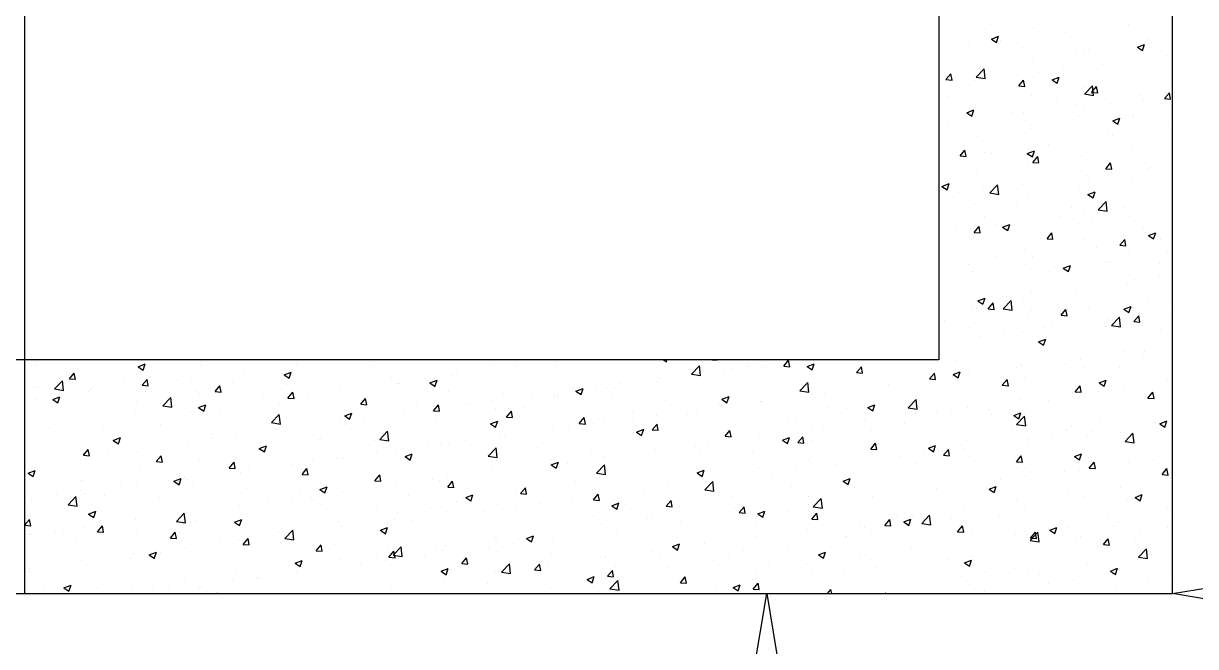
# Model space of a CAD drawing. Header units: millimetres. Extents: x 331487 to 517269, y 198509 to 399936.
# Drawn here: x 427073 to 428227, y 317851 to 318465 of the extents above; entities that cross this region are included whole.
import ezdxf

# ---------------------------------------------------------------- set-up
doc = ezdxf.new("R2010")
doc.units = ezdxf.units.MM
doc.header["$MEASUREMENT"] = 0
doc.layers.add('COLUMN', color=6, linetype='Continuous')
doc.layers.add('FOOTING', color=5, linetype='Continuous')

# ---------------------------------------------------------------- blocks, each defined once
blk = doc.blocks.new('_ClosedBlank')
at = {"color": 0, "linetype": 'ByBlock', "lineweight": -2}
for p, q in [((-1, 0.167), (0, 0)), ((-1, 0.167), (-1, -0.167)), ((0, 0), (-1, -0.167))]:
    blk.add_line(p, q, dxfattribs=at)

msp = doc.modelspace()

# ---------------------------------------------------------------- linework, layer by layer
at = {"layer": 'COLUMN'}
for p, q in [((427974.3, 321603.5), (427974.3, 318133.5)), ((428204.3, 317903.5), (428204.3, 321603.5)), ((427974.3, 318133.5), (426174.3, 318133.5)), ((425944.3, 317903.5), (428204.3, 317903.5))]:
    msp.add_line(p, q, dxfattribs=at)
at = {"layer": 'COLUMN', "color": 2, "linetype": 'Continuous'}
for p, q in [((428025.3, 318463.6), (428025.3, 318463.6)), ((428067.8, 318460.7), (428067.8, 318460.7)), ((428161.5, 318464), (428161.5, 318464)), ((428015.9, 318453.2), (428015.9, 318453.2)), ((428026.1, 318449.3), (428033.1, 318452)), ((428026.1, 318449.3), (428031, 318446)), ((428031, 318446), (428033.1, 318452)), ((428098.6, 318455.7), (428098.6, 318455.7)), ((428123.6, 318459), (428123.6, 318459)), ((427997.5, 318442.4), (427997.5, 318442.4)), ((428003.2, 318443.4), (428003.2, 318443.4)), ((428035.4, 318447.4), (428035.4, 318447.4)), ((428056.5, 318441.1), (428056.5, 318441.1)), ((428109.9, 318438.9), (428109.9, 318438.9)), ((428121.8, 318438.6), (428121.8, 318438.6)), ((428168.5, 318440.9), (428168.5, 318440.9)), ((428169.8, 318441.3), (428176.8, 318444)), ((428169.8, 318441.3), (428174.8, 318438)), ((428174.8, 318438), (428176.8, 318444)), ((428180.1, 318448.7), (428180.1, 318448.7)), ((428063.5, 318428.6), (428063.5, 318428.6)), ((428066.6, 318427.5), (428066.6, 318427.5)), ((428118, 318434.5), (428118, 318434.5)), ((428163.3, 318436.6), (428163.3, 318436.6)), ((428198.3, 318432.9), (428198.3, 318432.9)), ((427981.3, 318409.4), (427986.1, 318415.1)), ((427987.3, 318408.9), (427986.1, 318415.1)), ((428005.2, 318418.6), (428005.2, 318418.6)), ((428011.1, 318411.8), (428018.9, 318419.9)), ((428014.7, 318420), (428014.7, 318420)), ((428020, 318410.4), (428018.9, 318419.9)), ((428072.2, 318416.3), (428072.2, 318416.3)), ((428097.3, 318419.6), (428097.3, 318419.6)), ((428135.2, 318424.5), (428135.2, 318424.5)), ((427981.3, 318409.4), (427987.3, 318408.9)), ((428009.1, 318408), (428009.1, 318408)), ((428011.1, 318411.8), (428020, 318410.4)), ((428053, 318403.1), (428057.8, 318408.9)), ((428053, 318403.1), (428059, 318402.6)), ((428059, 318402.6), (428057.8, 318408.9)), ((428085.8, 318409.1), (428092.8, 318411.8)), ((428085.8, 318409.1), (428090.7, 318405.7)), ((428090.7, 318405.7), (428092.8, 318411.8)), ((428117.9, 318395.2), (428125.6, 318403.3)), ((428126.7, 318393.8), (428125.6, 318403.3)), ((428167.3, 318407.6), (428167.3, 318407.6)), ((427983.7, 318392.3), (427983.7, 318392.3)), ((428065.4, 318394.2), (428065.4, 318394.2)), ((428116.7, 318401.2), (428116.7, 318401.2)), ((428117.8, 318395.2), (428126.7, 318393.8)), ((428124.7, 318396.8), (428129.6, 318402.6)), ((428124.7, 318396.8), (428130.7, 318396.3)), ((428130.7, 318396.3), (428129.6, 318402.6)), ((428172, 318393.4), (428172, 318393.4)), ((428196.5, 318390.6), (428201.3, 318396.3)), ((428197, 318396.7), (428197, 318396.7)), ((428202.4, 318390), (428201.3, 318396.3)), ((428013.5, 318386.7), (428013.5, 318386.7)), ((428037.1, 318390), (428037.1, 318390)), ((428071, 318380.1), (428071, 318380.1)), ((428090.4, 318387.8), (428090.4, 318387.8)), ((428108.8, 318385.1), (428108.8, 318385.1)), ((428143.8, 318385.5), (428143.8, 318385.5)), ((428176, 318389), (428176, 318389)), ((428196.5, 318390.6), (428202.4, 318390)), ((428197.2, 318383.3), (428197.2, 318383.3)), ((427982.8, 318368.5), (427982.8, 318368.5)), ((428001.7, 318376.8), (428008.7, 318379.5)), ((428001.7, 318376.8), (428006.7, 318373.5)), ((428004.8, 318378.8), (428004.8, 318378.8)), ((428006.7, 318373.5), (428008.7, 318379.5)), ((428045.9, 318376.8), (428045.9, 318376.8)), ((428058.1, 318376.6), (428058.1, 318376.6)), ((428059.4, 318369), (428059.4, 318369)), ((428111.5, 318374.3), (428111.5, 318374.3)), ((428117.7, 318379), (428117.7, 318379)), ((428145.5, 318368.8), (428152.5, 318371.5)), ((428145.5, 318368.8), (428150.4, 318365.5)), ((428150.4, 318365.5), (428152.5, 318371.5)), ((428164.9, 318372.1), (428164.9, 318372.1)), ((428166, 318374.3), (428166, 318374.3)), ((428001, 318359), (428001, 318359)), ((428064.2, 318360.9), (428064.2, 318360.9)), ((428115.5, 318367.9), (428115.5, 318367.9)), ((428141.6, 318357), (428141.6, 318357)), ((428170.7, 318357.3), (428170.7, 318357.3)), ((428200, 318367), (428200, 318367)), ((428012.2, 318353.4), (428012.2, 318353.4)), ((428082.5, 318345.7), (428082.5, 318345.7)), ((428083.3, 318347), (428083.3, 318347)), ((428145.7, 318354), (428145.7, 318354)), ((427995.2, 318334.2), (428000, 318339.9)), ((427995.2, 318334.2), (428001.1, 318333.7)), ((428001.1, 318333.6), (428000, 318339.9)), ((428017.2, 318339.2), (428017.2, 318339.2)), ((428019.6, 318337.4), (428019.6, 318337.4)), ((428025, 318337), (428025, 318337)), ((428044.7, 318340.7), (428044.7, 318340.7)), ((428061.4, 318336.6), (428068.4, 318339.2)), ((428061.4, 318336.6), (428066.4, 318333.2)), ((428066.4, 318333.2), (428068.4, 318339.2)), ((428070.6, 318336.9), (428070.6, 318336.9)), ((428114.3, 318334.6), (428114.3, 318334.6)), ((428123.9, 318334.7), (428123.9, 318334.7)), ((428164.8, 318341), (428164.8, 318341)), ((428063, 318327.6), (428063, 318327.6)), ((428066.9, 318327.9), (428071.7, 318333.6)), ((428066.9, 318327.9), (428072.9, 318327.4)), ((428072.9, 318327.4), (428071.7, 318333.6)), ((428138.6, 318321.6), (428143.4, 318327.4)), ((428144.6, 318321.1), (428143.4, 318327.4)), ((428177.3, 318332.4), (428177.3, 318332.4)), ((428182.3, 318322.8), (428182.3, 318322.8)), ((428011, 318320.1), (428011, 318320.1)), ((428119.4, 318314.5), (428119.4, 318314.5)), ((428121.5, 318312), (428121.5, 318312)), ((428138.6, 318321.6), (428144.6, 318321.1)), ((428144.4, 318317.8), (428144.4, 318317.8)), ((428179.8, 318322), (428179.8, 318322)), ((427977.4, 318304.3), (427984.4, 318307)), ((427977.4, 318304.3), (427982.4, 318300.9)), ((427982.4, 318300.9), (427984.4, 318307)), ((428018.4, 318301.2), (428018.4, 318301.2)), ((428024.4, 318297.8), (428032.2, 318305.9)), ((428033.3, 318296.4), (428032.2, 318305.9)), ((428056.2, 318306.2), (428056.2, 318306.2)), ((428063.2, 318302), (428063.2, 318302)), ((428113.1, 318301.3), (428113.1, 318301.3)), ((428163.6, 318307.7), (428163.6, 318307.7)), ((427993.3, 318297.9), (427993.3, 318297.9)), ((427997.7, 318288.1), (427997.7, 318288.1)), ((428004.9, 318292), (428004.9, 318292)), ((428024.4, 318297.8), (428033.3, 318296.4)), ((428061.8, 318294.3), (428061.8, 318294.3)), ((428121.1, 318296.3), (428128.1, 318299)), ((428121.1, 318296.3), (428126.1, 318292.9)), ((428126.1, 318292.9), (428128.1, 318299)), ((428131.1, 318281.3), (428138.9, 318289.4)), ((428140, 318279.9), (428138.9, 318289.4)), ((428009.8, 318286.8), (428009.8, 318286.8)), ((428051.1, 318285.8), (428051.1, 318285.8)), ((428104.5, 318283.6), (428104.5, 318283.6)), ((428118.1, 318278.4), (428118.1, 318278.4)), ((428131.1, 318281.2), (428140, 318279.9)), ((428156, 318283.4), (428156, 318283.4)), ((428157.8, 318281.3), (428157.8, 318281.3)), ((428009, 318259), (428013.9, 318264.7)), ((428015, 318258.4), (428013.9, 318264.7)), ((428018.8, 318274.7), (428018.8, 318274.7)), ((428029.9, 318266.8), (428029.9, 318266.8)), ((428037.1, 318264), (428044.1, 318266.7)), ((428042.1, 318260.7), (428044.1, 318266.7)), ((428072.2, 318272.4), (428072.2, 318272.4)), ((428093.1, 318275.1), (428093.1, 318275.1)), ((428111.9, 318268), (428111.9, 318268)), ((428125.5, 318270.1), (428125.5, 318270.1)), ((428162.4, 318274.5), (428162.4, 318274.5)), ((428178.9, 318267.9), (428178.9, 318267.9)), ((427992.1, 318261.8), (427992.1, 318261.8)), ((428008.6, 318253.5), (428008.6, 318253.5)), ((428009, 318259), (428015, 318258.4)), ((428037.1, 318264), (428042.1, 318260.7)), ((428060.5, 318261), (428060.5, 318261)), ((428080.8, 318252.7), (428085.6, 318258.4)), ((428086.7, 318252.1), (428085.6, 318258.4)), ((428175.7, 318262.4), (428175.7, 318262.4)), ((428180.8, 318256), (428187.8, 318258.7)), ((428180.8, 318256), (428185.8, 318252.7)), ((428185.8, 318252.7), (428187.8, 318258.7)), ((428059.1, 318242.3), (428059.1, 318242.3)), ((428080.8, 318252.7), (428086.7, 318252.2)), ((428117.4, 318252.4), (428117.4, 318252.4)), ((428129.7, 318243.9), (428129.7, 318243.9)), ((428152.5, 318246.4), (428157.3, 318252.1)), ((428152.5, 318246.4), (428158.5, 318245.9)), ((428158.5, 318245.9), (428157.3, 318252.1)), ((428192.8, 318252.3), (428192.8, 318252.3)), ((427977.8, 318237.3), (427977.8, 318237.3)), ((428000.7, 318232.3), (428000.7, 318232.3)), ((428031.2, 318235), (428031.2, 318235)), ((428066.8, 318235.7), (428066.8, 318235.7)), ((428084.6, 318232.8), (428084.6, 318232.8)), ((428091.8, 318239), (428091.8, 318239)), ((428110.7, 318234.8), (428110.7, 318234.8)), ((428137.9, 318230.5), (428137.9, 318230.5)), ((428141.3, 318230.4), (428141.3, 318230.4)), ((428161.2, 318241.2), (428161.2, 318241.2)), ((428199.7, 318240.4), (428199.7, 318240.4)), ((428003.6, 318227.3), (428003.6, 318227.3)), ((428007.4, 318220.2), (428007.4, 318220.2)), ((428059.3, 318227.7), (428059.3, 318227.7)), ((428083, 318220.4), (428083, 318220.4)), ((428096.8, 318223.8), (428103.8, 318226.5)), ((428096.8, 318223.8), (428101.8, 318220.4)), ((428101.8, 318220.4), (428103.8, 318226.5)), ((428191.3, 318228.2), (428191.3, 318228.2)), ((428024.7, 318210.4), (428024.7, 318210.4)), ((428160, 318207.9), (428160, 318207.9)), ((428166.5, 318212.8), (428166.5, 318212.8)), ((428191.6, 318216.1), (428191.6, 318216.1)), ((428040.5, 318196.2), (428040.5, 318196.2)), ((428065.5, 318199.5), (428065.5, 318199.5)), ((428103.4, 318204.5), (428103.4, 318204.5)), ((428109.4, 318201.5), (428109.4, 318201.5)), ((428179.5, 318195.4), (428179.5, 318195.4)), ((427977.3, 318187.9), (427977.3, 318187.9)), ((428006.2, 318186.9), (428006.2, 318186.9)), ((428011.7, 318183.9), (428011.7, 318183.9)), ((428012.8, 318191.5), (428019.8, 318194.2)), ((428012.8, 318191.5), (428017.7, 318188.2)), ((428017.7, 318188.2), (428019.8, 318194.2)), ((428022.9, 318183.7), (428027.7, 318189.5)), ((428022.9, 318183.7), (428028.9, 318183.2)), ((428028.9, 318183.2), (428027.7, 318189.5)), ((428037.6, 318183.8), (428045.4, 318192)), ((428037.6, 318183.8), (428046.5, 318182.4)), ((428046.5, 318182.4), (428045.4, 318191.9)), ((428058.1, 318194.4), (428058.1, 318194.4)), ((428121.2, 318185.4), (428121.2, 318185.4)), ((428156.5, 318183.5), (428163.5, 318186.2)), ((428161.5, 318180.2), (428163.5, 318186.2)), ((427979.4, 318172.7), (427979.4, 318172.7)), ((428062.9, 318175.4), (428062.9, 318175.4)), ((428065.1, 318181.7), (428065.1, 318181.7)), ((428094.6, 318177.5), (428099.5, 318183.2)), ((428094.6, 318177.5), (428100.6, 318176.9)), ((428100.6, 318176.9), (428099.5, 318183.2)), ((428118.5, 318179.4), (428118.5, 318179.4)), ((428140.2, 318173.4), (428140.2, 318173.4)), ((428144.4, 318167.3), (428152.2, 318175.4)), ((428153.2, 318165.9), (428152.1, 318175.4)), ((428156.5, 318183.5), (428161.5, 318180.2)), ((428158.7, 318174.6), (428158.7, 318174.6)), ((428165.3, 318176.7), (428165.3, 318176.7)), ((428166.4, 318171.2), (428171.2, 318176.9)), ((428172.3, 318170.7), (428171.2, 318176.9)), ((428171.9, 318177.1), (428171.9, 318177.1)), ((428203.1, 318181.7), (428203.1, 318181.7)), ((428004.6, 318165.4), (428004.6, 318165.4)), ((428032.8, 318170.5), (428032.8, 318170.5)), ((428056.9, 318161.1), (428056.9, 318161.1)), ((428077.1, 318165.1), (428077.1, 318165.1)), ((428086.2, 318168.2), (428086.2, 318168.2)), ((428108.2, 318168.2), (428108.2, 318168.2)), ((428139.6, 318166), (428139.6, 318166)), ((428144.4, 318167.3), (428153.2, 318165.9)), ((428166.4, 318171.2), (428172.3, 318170.7)), ((428192.9, 318163.7), (428192.9, 318163.7)), ((428005, 318153.6), (428005, 318153.6)), ((428014.2, 318156.8), (428014.2, 318156.8)), ((428039.2, 318160.1), (428039.2, 318160.1)), ((428072.5, 318151.3), (428079.5, 318154)), ((428072.5, 318151.3), (428077.4, 318147.9)), ((428077.4, 318147.9), (428079.5, 318153.9)), ((428157.5, 318141.3), (428157.5, 318141.3)), ((428176.8, 318142.2), (428176.8, 318142.2)), ((427085.8, 318127.9), (427085.8, 318127.9)), ((427185.9, 318126.8), (427192.9, 318129.5)), ((427185.9, 318126.8), (427190.8, 318123.4)), ((427190.8, 318123.4), (427192.8, 318129.5)), ((427247.2, 318127.8), (427247.2, 318127.8)), ((427341.7, 318130.1), (427341.7, 318130.1)), ((427417.6, 318132.2), (427417.6, 318132.2)), ((427536.2, 318129.8), (427536.2, 318129.8)), ((427558.2, 318130.3), (427558.2, 318130.3)), ((427561.3, 318133.1), (427561.3, 318133.1)), ((427596.7, 318131.6), (427596.7, 318131.6)), ((427703.3, 318133.5), (427706, 318131.7)), ((427706, 318131.7), (427706.6, 318133.5)), ((427730.7, 318119.5), (427738.5, 318127.7)), ((427739.6, 318118.1), (427738.5, 318127.6)), ((427751.1, 318133.5), (427755.9, 318133.1)), ((427755.9, 318133.1), (427755.8, 318133.5)), ((427787.1, 318126.9), (427787.1, 318126.9)), ((427800.6, 318126.3), (427800.6, 318126.3)), ((427821.6, 318127.3), (427826.4, 318133.1)), ((427821.6, 318127.3), (427827.6, 318126.8)), ((427824.9, 318131.9), (427824.9, 318131.9)), ((427827.6, 318126.8), (427826.4, 318133.1)), ((427844.7, 318127), (427851.7, 318129.7)), ((427844.7, 318127), (427849.7, 318123.7)), ((427849.7, 318123.7), (427851.7, 318129.7)), ((427851.2, 318132.7), (427851.2, 318132.7)), ((427893.3, 318121.1), (427898.2, 318126.8)), ((427899.3, 318120.5), (427898.2, 318126.8)), ((427991.8, 318133.1), (427991.8, 318133.1)), ((428045.2, 318130.8), (428045.2, 318130.8)), ((428055.7, 318127.9), (428055.7, 318127.9)), ((428098.6, 318128.6), (428098.6, 318128.6)), ((428107, 318134.9), (428107, 318134.9)), ((428113.9, 318133.9), (428113.9, 318133.9)), ((428139, 318137.2), (428139, 318137.2)), ((428152, 318126.3), (428152, 318126.3)), ((428175.4, 318135.7), (428175.4, 318135.7)), ((427118.2, 318114.9), (427123, 318120.6)), ((427118.2, 318118.1), (427118.2, 318118.1)), ((427118.2, 318114.9), (427124.2, 318114.4)), ((427124.2, 318114.3), (427123, 318120.6)), ((427171.6, 318115.8), (427171.6, 318115.8)), ((427184.3, 318119.5), (427184.3, 318119.5)), ((427209.4, 318122.8), (427209.4, 318122.8)), ((427238.4, 318115.5), (427238.4, 318115.5)), ((427290.4, 318123), (427290.4, 318123)), ((427329.6, 318118.8), (427336.6, 318121.5)), ((427329.6, 318118.8), (427334.5, 318115.4)), ((427334.5, 318115.4), (427336.6, 318121.5)), ((427359.2, 318122.2), (427359.2, 318122.2)), ((427435.2, 318116.5), (427435.2, 318116.5)), ((427473.1, 318121.5), (427473.1, 318121.5)), ((427494.3, 318117.7), (427494.3, 318117.7)), ((427499.8, 318120.3), (427499.8, 318120.3)), ((427544.8, 318124.1), (427544.8, 318124.1)), ((427698.9, 318115.3), (427698.9, 318115.3)), ((427713, 318115.3), (427713, 318115.3)), ((427730.7, 318119.5), (427739.6, 318118.1)), ((427749.3, 318119.3), (427749.3, 318119.3)), ((427762, 318123.6), (427762, 318123.6)), ((427771.3, 318125.3), (427771.3, 318125.3)), ((427893.3, 318121.1), (427899.3, 318120.5)), ((427965.1, 318114.8), (427969.9, 318120.5)), ((427965.1, 318114.8), (427971, 318114.3)), ((427971, 318114.3), (427969.9, 318120.5)), ((427987.9, 318117.3), (427987.9, 318117.3)), ((427988.4, 318119), (427995.4, 318121.7)), ((427988.4, 318119), (427993.4, 318115.7)), ((427993.4, 318115.7), (427995.4, 318121.7)), ((428003.7, 318120.4), (428003.7, 318120.4)), ((428012.9, 318120.6), (428012.9, 318120.6)), ((428050.8, 318125.6), (428050.8, 318125.6)), ((428058.8, 318115.7), (428058.8, 318115.7)), ((428117.1, 318125.7), (428117.1, 318125.7)), ((427083.3, 318106.2), (427083.3, 318106.2)), ((427085.9, 318106.9), (427085.9, 318106.9)), ((427103.6, 318104.9), (427111.4, 318113)), ((427103.6, 318104.9), (427112.5, 318103.5)), ((427112.5, 318103.5), (427111.4, 318113)), ((427121.2, 318111.2), (427121.2, 318111.2)), ((427139.3, 318104.6), (427139.3, 318104.6)), ((427187.9, 318109.1), (427187.9, 318109.1)), ((427190, 318108.6), (427194.8, 318114.3)), ((427190, 318108.6), (427195.9, 318108.1)), ((427195.9, 318108.1), (427194.8, 318114.3)), ((427225, 318113.6), (427225, 318113.6)), ((427261.7, 318102.3), (427266.5, 318108.1)), ((427267.7, 318101.8), (427266.5, 318108.1)), ((427278.4, 318111.3), (427278.4, 318111.3)), ((427300.9, 318112.2), (427300.9, 318112.2)), ((427331.8, 318109), (427331.8, 318109)), ((427347, 318104.9), (427347, 318104.9)), ((427385.1, 318106.8), (427385.1, 318106.8)), ((427391, 318103.2), (427391, 318103.2)), ((427410.2, 318113.2), (427410.2, 318113.2)), ((427438.5, 318104.5), (427438.5, 318104.5)), ((427441.5, 318110.3), (427441.5, 318110.3)), ((427442.9, 318110.7), (427442.9, 318110.7)), ((427473.3, 318110.8), (427480.3, 318113.5)), ((427473.3, 318110.8), (427478.3, 318107.4)), ((427478.2, 318107.4), (427480.3, 318113.5)), ((427617, 318102.8), (427624, 318105.5)), ((427622, 318099.4), (427624, 318105.5)), ((427636, 318107), (427636, 318107)), ((427646.9, 318105.4), (427646.9, 318105.4)), ((427654.7, 318105.3), (427654.7, 318105.3)), ((427661, 318110.3), (427661, 318110.3)), ((427697.4, 318111.8), (427697.4, 318111.8)), ((427837.4, 318103), (427846.3, 318101.6)), ((427837.5, 318103), (427845.2, 318111.1)), ((427846.3, 318101.6), (427845.2, 318111.1)), ((427886.8, 318104), (427886.8, 318104)), ((427901.9, 318106.9), (427901.9, 318106.9)), ((427924.7, 318109), (427924.7, 318109)), ((427953.2, 318114), (427953.2, 318114)), ((428000.4, 318105.7), (428000.4, 318105.7)), ((428036.8, 318108.5), (428041.6, 318114.3)), ((428036.8, 318108.5), (428042.8, 318108)), ((428042.8, 318108), (428041.6, 318114.3)), ((428108.5, 318102.2), (428113.3, 318108)), ((428114.5, 318101.7), (428113.3, 318108)), ((428132.2, 318111), (428139.2, 318113.7)), ((428132.2, 318111), (428137.1, 318107.6)), ((428137.1, 318107.6), (428139.1, 318113.7)), ((428141, 318103.8), (428141, 318103.8)), ((428156.3, 318108), (428156.3, 318108)), ((428199.4, 318113.8), (428199.4, 318113.8)), ((427084.6, 318094.6), (427084.6, 318094.6)), ((427101.8, 318094.5), (427108.8, 318097.2)), ((427101.8, 318094.5), (427106.8, 318091.2)), ((427106.8, 318091.2), (427108.8, 318097.2)), ((427136.6, 318102.1), (427136.6, 318102.1)), ((427184.3, 318092.2), (427184.3, 318092.2)), ((427192.7, 318102.4), (427192.7, 318102.4)), ((427210.4, 318088.3), (427218.2, 318096.4)), ((427219.2, 318086.9), (427218.1, 318096.4)), ((427242.6, 318102.2), (427242.6, 318102.2)), ((427246.1, 318100.1), (427246.1, 318100.1)), ((427261.7, 318102.3), (427267.7, 318101.8)), ((427284.1, 318096.6), (427284.1, 318096.6)), ((427299.5, 318097.9), (427299.5, 318097.9)), ((427309.1, 318099.9), (427309.1, 318099.9)), ((427333.4, 318096), (427338.2, 318101.8)), ((427333.4, 318096), (427339.4, 318095.5)), ((427339.4, 318095.5), (427338.2, 318101.8)), ((427340.5, 318096.8), (427340.5, 318096.8)), ((427352.8, 318095.6), (427352.8, 318095.6)), ((427383.2, 318100.3), (427383.2, 318100.3)), ((427405.1, 318089.8), (427409.9, 318095.5)), ((427406.2, 318093.4), (427406.2, 318093.4)), ((427411.1, 318089.2), (427409.9, 318095.5)), ((427491.9, 318102.3), (427491.9, 318102.3)), ((427534.9, 318093.7), (427534.9, 318093.7)), ((427545.3, 318100), (427545.3, 318100)), ((427572.8, 318098.7), (427572.8, 318098.7)), ((427595.5, 318098.3), (427595.5, 318098.3)), ((427596.3, 318095.3), (427596.3, 318095.3)), ((427598.7, 318097.8), (427598.7, 318097.8)), ((427617, 318102.8), (427622, 318099.4)), ((427652, 318095.5), (427652, 318095.5)), ((427705.4, 318093.3), (427705.4, 318093.3)), ((427760.7, 318094.8), (427767.7, 318097.5)), ((427760.7, 318094.8), (427765.7, 318091.4)), ((427765.7, 318091.4), (427767.7, 318097.5)), ((427798.6, 318092.4), (427798.6, 318092.4)), ((427799.4, 318093), (427799.4, 318093)), ((427849.9, 318099.4), (427849.9, 318099.4)), ((427861.8, 318100.7), (427861.8, 318100.7)), ((427942.1, 318095.7), (427942.1, 318095.7)), ((427944.2, 318086.4), (427952, 318094.5)), ((427953.1, 318085), (427952, 318094.5)), ((428054.5, 318094.6), (428054.5, 318094.6)), ((428082.7, 318093.8), (428082.7, 318093.8)), ((428087.6, 318094.5), (428087.6, 318094.5)), ((428105.8, 318101.6), (428105.8, 318101.6)), ((428108.5, 318102.2), (428114.5, 318101.7)), ((428112.6, 318097.8), (428112.6, 318097.8)), ((428150.5, 318102.8), (428150.5, 318102.8)), ((428180.2, 318096), (428185.1, 318101.7)), ((428180.2, 318096), (428186.2, 318095.4)), ((428186.2, 318095.4), (428185.1, 318101.7)), ((427126, 318082.2), (427126, 318082.2)), ((427158, 318080), (427158, 318080)), ((427183.1, 318083.3), (427183.1, 318083.3)), ((427210.4, 318088.3), (427219.2, 318086.9)), ((427220.9, 318088.3), (427220.9, 318088.3)), ((427237.2, 318082.2), (427237.2, 318082.2)), ((427245.5, 318086.5), (427252.5, 318089.2)), ((427245.5, 318086.5), (427250.5, 318083.2)), ((427250.5, 318083.2), (427252.5, 318089.2)), ((427266.6, 318080.2), (427266.6, 318080.2)), ((427289.1, 318089.7), (427289.1, 318089.7)), ((427317.1, 318071.8), (427324.9, 318079.9)), ((427324.9, 318090.2), (427324.9, 318090.2)), ((427326, 318070.4), (427324.9, 318079.9)), ((427389.3, 318078.5), (427396.3, 318081.2)), ((427394.2, 318075.2), (427396.3, 318081.2)), ((427405.1, 318089.8), (427411.1, 318089.3)), ((427446.8, 318082.1), (427446.8, 318082.1)), ((427459.6, 318091.1), (427459.6, 318091.1)), ((427476.9, 318083.5), (427481.7, 318089.2)), ((427476.9, 318083.5), (427482.8, 318083)), ((427482.8, 318083), (427481.7, 318089.2)), ((427493.1, 318084.4), (427493.1, 318084.4)), ((427509.9, 318090.4), (427509.9, 318090.4)), ((427513, 318088.8), (427513, 318088.8)), ((427538, 318085.3), (427538, 318085.3)), ((427543.6, 318090.8), (427543.6, 318090.8)), ((427548.6, 318077.2), (427553.4, 318083)), ((427554.6, 318076.7), (427553.4, 318083)), ((427566.4, 318086.6), (427566.4, 318086.6)), ((427619.8, 318084.3), (427619.8, 318084.3)), ((427673.1, 318082.1), (427673.1, 318082.1)), ((427735.7, 318084.1), (427735.7, 318084.1)), ((427748.1, 318086), (427748.1, 318086)), ((427758.8, 318091), (427758.8, 318091)), ((427760.8, 318087.4), (427760.8, 318087.4)), ((427812.2, 318088.7), (427812.2, 318088.7)), ((427865.6, 318086.5), (427865.6, 318086.5)), ((427883.8, 318085.7), (427883.8, 318085.7)), ((427904.4, 318086.8), (427911.4, 318089.4)), ((427904.4, 318086.8), (427909.4, 318083.4)), ((427909.4, 318083.4), (427911.4, 318089.4)), ((427919, 318084.2), (427919, 318084.2)), ((427944.2, 318086.4), (427953.1, 318085)), ((427952, 318080.7), (427952, 318080.7)), ((427972.3, 318082), (427972.3, 318082)), ((427986.6, 318081.2), (427986.6, 318081.2)), ((428002.5, 318087.1), (428002.5, 318087.1)), ((428024.4, 318083.7), (428024.4, 318083.7)), ((428024.5, 318086.2), (428024.5, 318086.2)), ((428048.1, 318078.7), (428055.1, 318081.4)), ((428053.1, 318075.4), (428055.1, 318081.4)), ((427094.9, 318071.7), (427094.9, 318071.7)), ((427135.3, 318068.8), (427135.3, 318068.8)), ((427186.7, 318075.8), (427186.7, 318075.8)), ((427208.2, 318070.2), (427208.2, 318070.2)), ((427317.1, 318071.8), (427326, 318070.4)), ((427383.8, 318073.8), (427383.8, 318073.8)), ((427389.3, 318078.5), (427394.2, 318075.2)), ((427389.8, 318069.9), (427389.8, 318069.9)), ((427408.9, 318077.1), (427408.9, 318077.1)), ((427441.7, 318077.4), (427441.7, 318077.4)), ((427479.7, 318075.3), (427479.7, 318075.3)), ((427533, 318070.5), (427540, 318073.2)), ((427533, 318070.5), (427537.9, 318067.2)), ((427537.9, 318067.2), (427540, 318073.2)), ((427548.6, 318077.2), (427554.6, 318076.7)), ((427620.3, 318070.9), (427625.1, 318076.7)), ((427620.3, 318070.9), (427626.3, 318070.4)), ((427626.3, 318070.4), (427625.1, 318076.7)), ((427634.7, 318070.8), (427634.7, 318070.8)), ((427645.6, 318072.1), (427645.6, 318072.1)), ((427672.6, 318075.8), (427672.6, 318075.8)), ((427692, 318064.7), (427696.9, 318070.4)), ((427696.1, 318078.5), (427696.1, 318078.5)), ((427698, 318064.1), (427696.9, 318070.4)), ((427726.5, 318079.8), (427726.5, 318079.8)), ((427779.9, 318077.6), (427779.9, 318077.6)), ((427825.5, 318075.7), (427825.5, 318075.7)), ((427833.3, 318075.3), (427833.3, 318075.3)), ((427886.7, 318073.1), (427886.7, 318073.1)), ((427898.4, 318069.6), (427898.4, 318069.6)), ((427900.7, 318073.6), (427900.7, 318073.6)), ((427940, 318070.8), (427940, 318070.8)), ((427961.5, 318077.9), (427961.5, 318077.9)), ((427966.1, 318073.7), (427966.1, 318073.7)), ((427993.4, 318068.5), (427993.4, 318068.5)), ((428025.7, 318079.7), (428025.7, 318079.7)), ((428048.1, 318078.7), (428053.1, 318075.4)), ((428050.9, 318069.9), (428058.7, 318078)), ((428050.9, 318069.9), (428059.8, 318068.5)), ((428059.8, 318068.5), (428058.7, 318078)), ((428079.1, 318077.5), (428079.1, 318077.5)), ((428132.5, 318075.2), (428132.5, 318075.2)), ((428155.1, 318074.7), (428155.1, 318074.7)), ((428179.2, 318068.8), (428179.2, 318068.8)), ((428185.9, 318073), (428185.9, 318073)), ((428187.4, 318071.6), (428187.4, 318071.6)), ((428191.8, 318070.7), (428198.8, 318073.4)), ((428191.8, 318070.7), (428196.8, 318067.4)), ((428196.8, 318067.4), (428198.8, 318073.4)), ((427083.4, 318061.3), (427083.4, 318061.3)), ((427098.3, 318067.2), (427098.3, 318067.2)), ((427149.9, 318060.2), (427149.9, 318060.2)), ((427151.7, 318065), (427151.7, 318065)), ((427161.5, 318054.3), (427168.5, 318057)), ((427166.5, 318050.9), (427168.5, 318057)), ((427205.1, 318062.7), (427205.1, 318062.7)), ((427257.8, 318057.2), (427257.8, 318057.2)), ((427258.5, 318060.5), (427258.5, 318060.5)), ((427282.8, 318060.5), (427282.8, 318060.5)), ((427311.9, 318058.2), (427311.9, 318058.2)), ((427320.7, 318065.5), (427320.7, 318065.5)), ((427339.3, 318063.5), (427339.3, 318063.5)), ((427421.4, 318065.3), (427421.4, 318065.3)), ((427423.8, 318055.2), (427431.6, 318063.3)), ((427432.7, 318053.8), (427431.6, 318063.3)), ((427542.4, 318057.5), (427542.4, 318057.5)), ((427546.5, 318059.2), (427546.5, 318059.2)), ((427594.3, 318065), (427594.3, 318065)), ((427609.7, 318067.5), (427609.7, 318067.5)), ((427676.7, 318062.5), (427683.7, 318065.2)), ((427676.7, 318062.5), (427681.7, 318059.2)), ((427681.7, 318059.2), (427683.7, 318065.2)), ((427692, 318064.7), (427698, 318064.2)), ((427763.8, 318058.4), (427768.6, 318064.1)), ((427763.8, 318058.4), (427769.7, 318057.9)), ((427767.2, 318065.7), (427767.2, 318065.7)), ((427769.7, 318057.9), (427768.6, 318064.1)), ((427798.2, 318059.7), (427798.2, 318059.7)), ((427820.4, 318054.5), (427827.4, 318057.2)), ((427825.4, 318051.1), (427827.4, 318057.2)), ((427835.5, 318061.3), (427835.5, 318061.3)), ((427835.5, 318052.1), (427840.3, 318057.9)), ((427841.5, 318051.6), (427840.3, 318057.9)), ((427848.7, 318066.1), (427848.7, 318066.1)), ((427860.5, 318064.6), (427860.5, 318064.6)), ((427907.8, 318063.7), (427907.8, 318063.7)), ((428046.8, 318066.3), (428046.8, 318066.3)), ((428053.2, 318061.3), (428053.2, 318061.3)), ((428086.3, 318058.3), (428086.3, 318058.3)), ((428100.2, 318064), (428100.2, 318064)), ((428104.6, 318068.3), (428104.6, 318068.3)), ((428120.9, 318058.8), (428120.9, 318058.8)), ((428124.2, 318063.3), (428124.2, 318063.3)), ((428153.6, 318061.8), (428153.6, 318061.8)), ((428157.6, 318053.3), (428165.4, 318061.4)), ((428166.5, 318051.9), (428165.4, 318061.4)), ((427091.6, 318050.2), (427091.6, 318050.2)), ((427132.1, 318039.7), (427136.9, 318045.4)), ((427138.1, 318039.1), (427136.9, 318045.4)), ((427161.5, 318054.3), (427166.5, 318050.9)), ((427194.6, 318048.9), (427194.6, 318048.9)), ((427236, 318048.9), (427236, 318048.9)), ((427287.9, 318056.4), (427287.9, 318056.4)), ((427304.7, 318045.2), (427304.7, 318045.2)), ((427305.2, 318046.3), (427312.2, 318049)), ((427305.2, 318046.3), (427310.2, 318042.9)), ((427310.2, 318042.9), (427312.2, 318049)), ((427363.1, 318055.3), (427363.1, 318055.3)), ((427365.2, 318056), (427365.2, 318056)), ((427418.6, 318053.7), (427418.6, 318053.7)), ((427423.8, 318055.2), (427432.7, 318053.8)), ((427472, 318051.4), (427472, 318051.4)), ((427483.6, 318050.9), (427483.6, 318050.9)), ((427491.8, 318051.1), (427491.8, 318051.1)), ((427508.6, 318054.2), (427508.6, 318054.2)), ((427525.4, 318049.2), (427525.4, 318049.2)), ((427530.5, 318038.7), (427538.3, 318046.8)), ((427539.4, 318037.3), (427538.3, 318046.8)), ((427578.8, 318046.9), (427578.8, 318046.9)), ((427650.5, 318045.6), (427650.5, 318045.6)), ((427708.9, 318055.6), (427708.9, 318055.6)), ((427734.5, 318048), (427734.5, 318048)), ((427746.9, 318052.7), (427746.9, 318052.7)), ((427772.3, 318053), (427772.3, 318053)), ((427820.4, 318054.5), (427825.4, 318051.1)), ((427835.5, 318052.1), (427841.5, 318051.6)), ((427849.5, 318053.7), (427849.5, 318053.7)), ((427907.2, 318045.8), (427912, 318051.6)), ((427907.2, 318045.8), (427913.2, 318045.3)), ((427913.2, 318045.3), (427912, 318051.6)), ((427950.8, 318047.4), (427950.8, 318047.4)), ((427964.1, 318046.5), (427971.1, 318049.2)), ((427964.1, 318046.5), (427969.1, 318043.1)), ((427969.1, 318043.1), (427971.1, 318049.2)), ((427978.9, 318039.6), (427983.8, 318045.3)), ((427984.9, 318039), (427983.8, 318045.3)), ((427998.1, 318046.7), (427998.1, 318046.7)), ((428001.3, 318053.8), (428001.3, 318053.8)), ((428061.3, 318055), (428061.3, 318055)), ((428062.6, 318048.7), (428062.6, 318048.7)), ((428157.6, 318053.3), (428166.5, 318051.9)), ((427131.7, 318040.6), (427131.7, 318040.6)), ((427132.1, 318039.7), (427138.1, 318039.1)), ((427134.1, 318035.5), (427134.1, 318035.5)), ((427156.8, 318043.9), (427156.8, 318043.9)), ((427185.5, 318042.5), (427185.5, 318042.5)), ((427203.8, 318033.4), (427208.6, 318039.1)), ((427209.8, 318032.9), (427208.6, 318039.1)), ((427246.4, 318035.2), (427246.4, 318035.2)), ((427357.5, 318034.4), (427357.5, 318034.4)), ((427382.6, 318037.6), (427382.6, 318037.6)), ((427388.6, 318036.6), (427388.6, 318036.6)), ((427420.5, 318042.6), (427420.5, 318042.6)), ((427440.5, 318044.1), (427440.5, 318044.1)), ((427448.9, 318038.3), (427455.9, 318041)), ((427448.9, 318038.3), (427453.9, 318034.9)), ((427453.9, 318034.9), (427455.9, 318041)), ((427530.5, 318038.7), (427539.4, 318037.3)), ((427592.2, 318035.6), (427592.2, 318035.6)), ((427632.2, 318044.7), (427632.2, 318044.7)), ((427644.4, 318038.8), (427644.4, 318038.8)), ((427646.3, 318036.4), (427646.3, 318036.4)), ((427685.5, 318042.4), (427685.5, 318042.4)), ((427694.9, 318045.2), (427694.9, 318045.2)), ((427709.4, 318044.7), (427709.4, 318044.7)), ((427738.9, 318040.2), (427738.9, 318040.2)), ((427791.1, 318043.7), (427791.1, 318043.7)), ((427792.3, 318037.9), (427792.3, 318037.9)), ((427845.7, 318035.7), (427845.7, 318035.7)), ((427899.4, 318040.3), (427899.4, 318040.3)), ((427935.2, 318038.4), (427935.2, 318038.4)), ((427960.3, 318041.7), (427960.3, 318041.7)), ((427978.9, 318039.6), (427984.9, 318039)), ((428004.3, 318038.7), (428004.3, 318038.7)), ((428050.7, 318033.3), (428055.5, 318039)), ((428056.6, 318032.8), (428055.5, 318039)), ((428103.4, 318035), (428103.4, 318035)), ((428107.8, 318038.5), (428114.8, 318041.2)), ((428107.8, 318038.5), (428112.8, 318035.1)), ((428112.8, 318035.1), (428114.8, 318041.2)), ((428153.9, 318041.4), (428153.9, 318041.4)), ((428186.1, 318035.5), (428186.1, 318035.5)), ((427077.5, 318022), (427084.5, 318024.7)), ((427082.2, 318028), (427082.2, 318028)), ((427082.5, 318018.7), (427084.5, 318024.7)), ((427188.1, 318025.2), (427188.1, 318025.2)), ((427203.8, 318033.4), (427209.8, 318032.9)), ((427275.6, 318027.1), (427280.4, 318032.9)), ((427275.6, 318027.1), (427281.5, 318026.6)), ((427281.5, 318026.6), (427280.4, 318032.8)), ((427286.7, 318023.1), (427286.7, 318023.1)), ((427294.4, 318026), (427294.4, 318026)), ((427338.1, 318030.2), (427338.1, 318030.2)), ((427347.3, 318020.8), (427352.1, 318026.6)), ((427353.3, 318020.3), (427352.1, 318026.6)), ((427533.9, 318025.6), (427533.9, 318025.6)), ((427541.1, 318024.2), (427541.1, 318024.2)), ((427583.4, 318028.1), (427583.4, 318028.1)), ((427592.7, 318030.3), (427599.7, 318032.9)), ((427592.7, 318030.3), (427597.6, 318026.9)), ((427593.1, 318031.7), (427593.1, 318031.7)), ((427597.6, 318026.9), (427599.7, 318032.9)), ((427608.4, 318031.4), (427608.4, 318031.4)), ((427637.3, 318022.1), (427645.1, 318030.2)), ((427646.1, 318020.7), (427645, 318030.2)), ((427674.5, 318023.7), (427674.5, 318023.7)), ((427732.8, 318033.7), (427732.8, 318033.7)), ((427736.4, 318022.3), (427743.4, 318024.9)), ((427736.4, 318022.3), (427741.3, 318018.9)), ((427741.3, 318018.9), (427743.4, 318024.9)), ((427797, 318026.4), (427797, 318026.4)), ((427834.2, 318025.1), (427834.2, 318025.1)), ((427847.5, 318032.8), (427847.5, 318032.8)), ((427872.1, 318030.1), (427872.1, 318030.1)), ((427899.1, 318033.4), (427899.1, 318033.4)), ((427946, 318028.7), (427946, 318028.7)), ((427952.4, 318031.1), (427952.4, 318031.1)), ((428005.8, 318028.9), (428005.8, 318028.9)), ((428050.7, 318033.3), (428056.6, 318032.8)), ((428052, 318028), (428052, 318028)), ((428059.2, 318026.6), (428059.2, 318026.6)), ((428097.9, 318023.9), (428097.9, 318023.9)), ((428112.6, 318024.4), (428112.6, 318024.4)), ((428122.4, 318027), (428127.2, 318032.8)), ((428122.4, 318027), (428128.4, 318026.5)), ((428128.4, 318026.5), (428127.2, 318032.8)), ((428161.1, 318032.2), (428161.1, 318032.2)), ((428194.1, 318020.7), (428198.9, 318026.5)), ((428200.1, 318020.2), (428198.9, 318026.5)), ((427077.5, 318022), (427082.5, 318018.7)), ((427078.9, 318016.1), (427078.9, 318016.1)), ((427129.8, 318015.2), (427129.8, 318015.2)), ((427132.2, 318013.9), (427132.2, 318013.9)), ((427185.6, 318011.6), (427185.6, 318011.6)), ((427221.2, 318014), (427228.2, 318016.7)), ((427221.2, 318014), (427226.2, 318010.7)), ((427226.2, 318010.7), (427228.2, 318016.7)), ((427231.5, 318017.8), (427231.5, 318017.8)), ((427234.8, 318015.7), (427234.8, 318015.7)), ((427256.5, 318021), (427256.5, 318021)), ((427347.3, 318020.8), (427353.3, 318020.3)), ((427419, 318014.6), (427423.8, 318020.3)), ((427419, 318014.6), (427425, 318014)), ((427425, 318014), (427423.8, 318020.3)), ((427439.3, 318010.8), (427439.3, 318010.8)), ((427457.3, 318011.5), (427457.3, 318011.5)), ((427475.6, 318015.6), (427475.6, 318015.6)), ((427482.3, 318014.8), (427482.3, 318014.8)), ((427490.6, 318017.8), (427490.6, 318017.8)), ((427490.7, 318008.3), (427495.6, 318014)), ((427496.7, 318007.7), (427495.5, 318014)), ((427520.2, 318019.8), (427520.2, 318019.8)), ((427616.2, 318013.7), (427616.2, 318013.7)), ((427637.2, 318022.1), (427646.1, 318020.7)), ((427693.7, 318011.9), (427693.7, 318011.9)), ((427744, 318005.6), (427751.8, 318013.7)), ((427745.7, 318019.4), (427745.7, 318019.4)), ((427746, 318013.5), (427746, 318013.5)), ((427752.9, 318004.2), (427751.8, 318013.7)), ((427809.2, 318021.9), (427809.2, 318021.9)), ((427880.1, 318014.2), (427887.1, 318016.9)), ((427880.1, 318014.2), (427885.1, 318010.9)), ((427885.1, 318010.9), (427887.1, 318016.9)), ((427887.6, 318018.7), (427887.6, 318018.7)), ((427949.6, 318014.1), (427949.6, 318014.1)), ((428000.1, 318020.5), (428000.1, 318020.5)), ((428035, 318015.6), (428035, 318015.6)), ((428060, 318018.9), (428060, 318018.9)), ((428166, 318022.1), (428166, 318022.1)), ((428194.1, 318020.7), (428200.1, 318020.2)), ((427099.9, 318002.7), (427099.9, 318002.7)), ((427105.4, 318001.2), (427105.4, 318001.2)), ((427130.5, 318004.5), (427130.5, 318004.5)), ((427132.9, 318002.2), (427132.9, 318002.2)), ((427153.3, 318000.4), (427153.3, 318000.4)), ((427168.3, 318009.4), (427168.3, 318009.4)), ((427184.3, 318009.2), (427184.3, 318009.2)), ((427239, 318009.4), (427239, 318009.4)), ((427292.4, 318007.1), (427292.4, 318007.1)), ((427345.8, 318004.9), (427345.8, 318004.9)), ((427364.9, 318006), (427371.9, 318008.7)), ((427364.9, 318006), (427369.9, 318002.7)), ((427369.9, 318002.7), (427371.9, 318008.7)), ((427387.3, 318003.3), (427387.3, 318003.3)), ((427394.1, 318003.2), (427394.1, 318003.2)), ((427399.1, 318002.6), (427399.1, 318002.6)), ((427417.3, 318005.6), (427417.3, 318005.6)), ((427452.5, 318000.3), (427452.5, 318000.3)), ((427490.7, 318008.3), (427496.7, 318007.8)), ((427508.6, 317998), (427515.6, 318000.7)), ((427513.6, 317994.6), (427515.6, 318000.7)), ((427557.9, 318003.7), (427557.9, 318003.7)), ((427562.5, 318002), (427567.3, 318007.7)), ((427562.5, 318002), (427568.4, 318001.5)), ((427568.4, 318001.5), (427567.3, 318007.7)), ((427634.2, 317995.7), (427639, 318001.5)), ((427640.2, 317995.2), (427639, 318001.5)), ((427643.2, 318005.5), (427643.2, 318005.5)), ((427683.1, 318005.3), (427683.1, 318005.3)), ((427708.1, 318008.6), (427708.1, 318008.6)), ((427744, 318005.6), (427752.9, 318004.2)), ((427829.3, 318008.7), (427829.3, 318008.7)), ((427846.3, 317999.5), (427846.3, 317999.5)), ((427898.2, 318007), (427898.2, 318007)), ((427934, 318002.3), (427934, 318002.3)), ((427971.8, 318007.3), (427971.8, 318007.3)), ((428023.8, 318006.2), (428030.8, 318008.9)), ((428023.8, 318006.2), (428028.8, 318002.9)), ((428028.8, 318002.9), (428030.8, 318008.9)), ((428102.2, 318001.7), (428102.2, 318001.7)), ((428116.8, 317999.1), (428116.8, 317999.1)), ((428152.7, 318008.1), (428152.7, 318008.1)), ((428167.5, 317998.2), (428174.5, 318000.9)), ((428172.5, 317994.9), (428174.5, 318000.9)), ((428175.1, 318009.1), (428175.1, 318009.1)), ((428197.7, 318001), (428197.7, 318001)), ((427081, 317994.7), (427081, 317994.7)), ((427116.9, 317990.9), (427124.7, 317999)), ((427116.9, 317990.9), (427125.8, 317989.5)), ((427125.8, 317989.5), (427124.7, 317999)), ((427206.7, 317998.2), (427206.7, 317998.2)), ((427260.1, 317995.9), (427260.1, 317995.9)), ((427285.5, 317989.9), (427285.5, 317989.9)), ((427313.5, 317993.7), (427313.5, 317993.7)), ((427331.2, 317994.9), (427331.2, 317994.9)), ((427336.8, 317996.9), (427336.8, 317996.9)), ((427356.3, 317998.2), (427356.3, 317998.2)), ((427358.9, 317995.6), (427358.9, 317995.6)), ((427366.9, 317991.4), (427366.9, 317991.4)), ((427420.2, 317989.2), (427420.2, 317989.2)), ((427499.5, 317993.7), (427499.5, 317993.7)), ((427505.9, 317998.1), (427505.9, 317998.1)), ((427508.6, 317998), (427513.6, 317994.7)), ((427539.9, 317991), (427539.9, 317991)), ((427557.1, 317988.7), (427557.1, 317988.7)), ((427559.3, 317995.8), (427559.3, 317995.8)), ((427582.1, 317992), (427582.1, 317992)), ((427591.9, 317998.5), (427591.9, 317998.5)), ((427612.7, 317993.6), (427612.7, 317993.6)), ((427620, 317996.9), (427620, 317996.9)), ((427634.2, 317995.7), (427640.2, 317995.2)), ((427652.3, 317990), (427659.4, 317992.7)), ((427652.3, 317990), (427657.3, 317986.6)), ((427657.3, 317986.6), (427659.3, 317992.7)), ((427666.1, 317991.3), (427666.1, 317991.3)), ((427705.9, 317989.5), (427710.7, 317995.2)), ((427705.9, 317989.5), (427711.9, 317988.9)), ((427711.9, 317988.9), (427710.7, 317995.2)), ((427712.7, 317988.7), (427712.7, 317988.7)), ((427719.4, 317989.1), (427719.4, 317989.1)), ((427771, 317998.7), (427771, 317998.7)), ((427777.6, 317983.2), (427782.5, 317988.9)), ((427783.6, 317982.6), (427782.5, 317988.9)), ((427795.8, 317993.1), (427795.8, 317993.1)), ((427845.8, 317990.7), (427845.8, 317990.7)), ((427850.7, 317989), (427858.5, 317997.1)), ((427850.7, 317989), (427859.6, 317987.6)), ((427859.6, 317987.6), (427858.5, 317997.1)), ((427908.9, 317999), (427908.9, 317999)), ((428050.8, 317994.7), (428050.8, 317994.7)), ((428058.5, 317989.1), (428058.5, 317989.1)), ((428134.8, 317992.8), (428134.8, 317992.8)), ((428159.8, 317996.1), (428159.8, 317996.1)), ((428167.5, 317998.2), (428172.5, 317994.9)), ((427074.2, 317970.7), (427079.1, 317976.5)), ((427080.2, 317970.2), (427079.1, 317976.4)), ((427137.2, 317981.8), (427144.2, 317984.5)), ((427137.2, 317981.8), (427142.2, 317978.4)), ((427142.2, 317978.4), (427144.2, 317984.5)), ((427205.2, 317978.3), (427205.2, 317978.3)), ((427223.6, 317974.4), (427231.4, 317982.5)), ((427230.2, 317981.6), (427230.2, 317981.6)), ((427232.5, 317973), (427231.4, 317982.5)), ((427233.6, 317982.4), (427233.6, 317982.4)), ((427268.1, 317986.6), (427268.1, 317986.6)), ((427280.9, 317973.8), (427287.9, 317976.4)), ((427285.9, 317970.4), (427287.9, 317976.4)), ((427300.6, 317985.6), (427300.6, 317985.6)), ((427438.1, 317977.5), (427438.1, 317977.5)), ((427441.2, 317983.6), (427441.2, 317983.6)), ((427473.6, 317986.9), (427473.6, 317986.9)), ((427489.4, 317984.6), (427489.4, 317984.6)), ((427493.9, 317980.3), (427493.9, 317980.3)), ((427527, 317984.7), (427527, 317984.7)), ((427580.4, 317982.4), (427580.4, 317982.4)), ((427633.8, 317980.1), (427633.8, 317980.1)), ((427654.4, 317978.7), (427654.4, 317978.7)), ((427687.1, 317977.9), (427687.1, 317977.9)), ((427692.5, 317978.6), (427692.5, 317978.6)), ((427744.4, 317986.1), (427744.4, 317986.1)), ((427772.8, 317986.8), (427772.8, 317986.8)), ((427777.6, 317983.2), (427783.6, 317982.7)), ((427782.9, 317982.4), (427782.9, 317982.4)), ((427796.1, 317982), (427803.1, 317984.7)), ((427796.1, 317982), (427801, 317978.6)), ((427801, 317978.6), (427803.1, 317984.7)), ((427807.9, 317985.7), (427807.9, 317985.7)), ((427826.2, 317984.6), (427826.2, 317984.6)), ((427849.4, 317976.9), (427854.2, 317982.6)), ((427849.4, 317976.9), (427855.3, 317976.4)), ((427855.3, 317976.4), (427854.2, 317982.6)), ((427879.6, 317982.3), (427879.6, 317982.3)), ((427921.1, 317970.6), (427925.9, 317976.4)), ((427927.1, 317970.1), (427925.9, 317976.4)), ((427933, 317980), (427933, 317980)), ((427939.8, 317974), (427946.8, 317976.7)), ((427944.7, 317970.6), (427946.8, 317976.7)), ((427948.4, 317980.8), (427948.4, 317980.8)), ((427957.4, 317972.5), (427965.2, 317980.6)), ((427966.3, 317971.1), (427965.2, 317980.6)), ((427986.4, 317977.8), (427986.4, 317977.8)), ((427998.9, 317987.2), (427998.9, 317987.2)), ((428000.1, 317979.1), (428000.1, 317979.1)), ((428008.7, 317976.2), (428008.7, 317976.2)), ((428033.7, 317979.5), (428033.7, 317979.5)), ((428071.6, 317984.4), (428071.6, 317984.4)), ((428140.7, 317977.1), (428140.7, 317977.1)), ((428199.1, 317987.1), (428199.1, 317987.1)), ((428203.4, 317982.3), (428203.4, 317982.3)), ((427074.2, 317970.7), (427080.2, 317970.2)), ((427104.1, 317965), (427104.1, 317965)), ((427131.7, 317968.9), (427131.7, 317968.9)), ((427142, 317970), (427142, 317970)), ((427146, 317964.4), (427150.8, 317970.2)), ((427151.9, 317963.9), (427150.8, 317970.2)), ((427183, 317976), (427183, 317976)), ((427184, 317965.6), (427184, 317965.6)), ((427223.6, 317974.4), (427232.5, 317973)), ((427242.3, 317975.6), (427242.3, 317975.6)), ((427280.9, 317973.8), (427285.9, 317970.4)), ((427330.3, 317957.8), (427338.1, 317965.9)), ((427339.2, 317956.4), (427338.1, 317965.9)), ((427382.9, 317973.6), (427382.9, 317973.6)), ((427386.1, 317970), (427386.1, 317970)), ((427424.6, 317965.8), (427431.6, 317968.4)), ((427424.6, 317965.8), (427429.6, 317962.4)), ((427429.6, 317962.4), (427431.6, 317968.4)), ((427431, 317972.1), (427431, 317972.1)), ((427456, 317975.4), (427456, 317975.4)), ((427590.6, 317965.2), (427590.6, 317965.2)), ((427596, 317968.7), (427596, 317968.7)), ((427642, 317972.2), (427642, 317972.2)), ((427656.8, 317965.8), (427656.8, 317965.8)), ((427681.8, 317969.1), (427681.8, 317969.1)), ((427719.7, 317974.1), (427719.7, 317974.1)), ((427740.5, 317975.6), (427740.5, 317975.6)), ((427793.9, 317973.4), (427793.9, 317973.4)), ((427845.1, 317966.3), (427845.1, 317966.3)), ((427847.3, 317971.1), (427847.3, 317971.1)), ((427897, 317973.8), (427897, 317973.8)), ((427900.7, 317968.9), (427900.7, 317968.9)), ((427921.1, 317970.6), (427927.1, 317970.1)), ((427939.8, 317974), (427944.7, 317970.6)), ((427941.8, 317969.1), (427941.8, 317969.1)), ((427945.5, 317967.8), (427945.5, 317967.8)), ((427954.1, 317966.6), (427954.1, 317966.6)), ((427957.4, 317972.5), (427966.3, 317971.1)), ((427992.8, 317964.4), (427997.6, 317970.1)), ((427998.8, 317963.8), (427997.6, 317970.1)), ((428039.7, 317975.5), (428039.7, 317975.5)), ((428082.4, 317967.1), (428082.4, 317967.1)), ((428083.5, 317966), (428090.5, 317968.7)), ((428083.5, 317966), (428088.5, 317962.6)), ((428088.5, 317962.6), (428090.5, 317968.7)), ((428093.1, 317973.3), (428093.1, 317973.3)), ((428100.9, 317968.4), (428100.9, 317968.4)), ((428146.5, 317971), (428146.5, 317971)), ((428151.4, 317974.8), (428151.4, 317974.8)), ((428199.9, 317968.8), (428199.9, 317968.8)), ((427079.1, 317961.7), (427079.1, 317961.7)), ((427079.8, 317961.4), (427079.8, 317961.4)), ((427112.3, 317963), (427112.3, 317963)), ((427125.7, 317955.5), (427125.7, 317955.5)), ((427146, 317964.4), (427152, 317963.9)), ((427165.7, 317960.8), (427165.7, 317960.8)), ((427217.7, 317958.2), (427222.5, 317963.9)), ((427217.7, 317958.2), (427223.7, 317957.6)), ((427219.1, 317958.5), (427219.1, 317958.5)), ((427223.7, 317957.6), (427222.5, 317963.9)), ((427266.3, 317953.6), (427266.3, 317953.6)), ((427272.5, 317956.3), (427272.5, 317956.3)), ((427284.3, 317956.6), (427284.3, 317956.6)), ((427289.4, 317951.9), (427294.2, 317957.6)), ((427295.4, 317951.4), (427294.2, 317957.6)), ((427304.9, 317955.5), (427304.9, 317955.5)), ((427324.6, 317963.6), (427324.6, 317963.6)), ((427325.9, 317954), (427325.9, 317954)), ((427330, 317958.8), (427330, 317958.8)), ((427330.3, 317957.8), (427339.2, 317956.4)), ((427335.6, 317963.6), (427335.6, 317963.6)), ((427367.8, 317963.7), (427367.8, 317963.7)), ((427537.7, 317958.7), (427537.7, 317958.7)), ((427538.7, 317957.7), (427538.7, 317957.7)), ((427568.3, 317957.7), (427575.3, 317960.4)), ((427568.3, 317957.7), (427573.3, 317954.4)), ((427573.3, 317954.4), (427575.3, 317960.4)), ((427593.7, 317957.5), (427593.7, 317957.5)), ((427794.6, 317959.9), (427794.6, 317959.9)), ((427882.6, 317959.6), (427882.6, 317959.6)), ((427883.5, 317959.1), (427883.5, 317959.1)), ((427907.7, 317962.9), (427907.7, 317962.9)), ((427992.8, 317964.4), (427998.8, 317963.8)), ((427997.7, 317953.9), (427997.7, 317953.9)), ((428007.4, 317964.4), (428007.4, 317964.4)), ((428024.1, 317957.1), (428024.1, 317957.1)), ((428049.6, 317961.4), (428049.6, 317961.4)), ((428060.8, 317962.1), (428060.8, 317962.1)), ((428064.1, 317955.9), (428073, 317954.5)), ((428064.2, 317955.9), (428071.9, 317964)), ((428064.5, 317958.1), (428069.4, 317963.8)), ((428064.5, 317958.1), (428070.5, 317957.6)), ((428070.5, 317957.5), (428069.4, 317963.8)), ((428073, 317954.5), (428071.9, 317964)), ((428108.4, 317953.3), (428108.4, 317953.3)), ((428114.2, 317959.8), (428114.2, 317959.8)), ((428133.5, 317956.6), (428133.5, 317956.6)), ((428136.3, 317951.8), (428141.1, 317957.5)), ((428142.2, 317951.3), (428141.1, 317957.5)), ((428167.6, 317957.6), (428167.6, 317957.6)), ((428171.4, 317961.6), (428171.4, 317961.6)), ((427181.8, 317942.7), (427181.8, 317942.7)), ((427196.9, 317941.5), (427203.9, 317944.2)), ((427196.9, 317941.5), (427201.9, 317938.2)), ((427201.8, 317938.2), (427203.9, 317944.2)), ((427203.9, 317942.2), (427203.9, 317942.2)), ((427207.9, 317943.6), (427207.9, 317943.6)), ((427232.3, 317949.1), (427232.3, 317949.1)), ((427241.8, 317947.2), (427241.8, 317947.2)), ((427289.4, 317951.9), (427295.4, 317951.4)), ((427361.2, 317945.6), (427366, 317951.4)), ((427361.2, 317945.6), (427367.1, 317945.1)), ((427367.1, 317945.1), (427366, 317951.3)), ((427379.3, 317951.8), (427379.3, 317951.8)), ((427432.6, 317949.5), (427432.6, 317949.5)), ((427432.9, 317939.3), (427437.7, 317945.1)), ((427436.9, 317944.2), (427436.9, 317944.2)), ((427437.1, 317941.3), (427444.9, 317949.4)), ((427438.9, 317938.8), (427437.7, 317945.1)), ((427446, 317939.9), (427444.8, 317949.4)), ((427479.4, 317948.6), (427479.4, 317948.6)), ((427486, 317947.3), (427486, 317947.3)), ((427488.2, 317951.3), (427488.2, 317951.3)), ((427530.7, 317949.2), (427530.7, 317949.2)), ((427539.4, 317945), (427539.4, 317945)), ((427555.8, 317952.5), (427555.8, 317952.5)), ((427592.8, 317942.7), (427592.8, 317942.7)), ((427691.3, 317945.3), (427691.3, 317945.3)), ((427712, 317949.7), (427719, 317952.4)), ((427712, 317949.7), (427717, 317946.4)), ((427717, 317946.4), (427719, 317952.4)), ((427743.2, 317952.8), (427743.2, 317952.8)), ((427756.6, 317943), (427756.6, 317943)), ((427781.6, 317946.3), (427781.6, 317946.3)), ((427819.5, 317951.3), (427819.5, 317951.3)), ((427825.2, 317949), (427825.2, 317949)), ((427855.8, 317941.7), (427862.8, 317944.4)), ((427855.8, 317941.7), (427860.7, 317938.4)), ((427860.7, 317938.4), (427862.7, 317944.4)), ((427947.1, 317947.5), (427947.1, 317947.5)), ((427965.8, 317947.1), (427965.8, 317947.1)), ((428045.3, 317945), (428045.3, 317945)), ((428136.3, 317951.8), (428142.2, 317951.3)), ((428150.2, 317941.6), (428150.2, 317941.6)), ((428170.9, 317939.4), (428178.7, 317947.5)), ((428179.8, 317938), (428178.7, 317947.5)), ((428178.9, 317942.1), (428178.9, 317942.1)), ((428202.2, 317949.1), (428202.2, 317949.1)), ((427115.7, 317930.6), (427115.7, 317930.6)), ((427130.5, 317935.6), (427130.5, 317935.6)), ((427149.6, 317933.6), (427149.6, 317933.6)), ((427178.9, 317938.9), (427178.9, 317938.9)), ((427334.4, 317930.3), (427334.4, 317930.3)), ((427340.6, 317933.5), (427347.6, 317936.2)), ((427340.6, 317933.5), (427345.6, 317930.1)), ((427345.6, 317930.1), (427347.6, 317936.2)), ((427384.9, 317936.7), (427384.9, 317936.7)), ((427404.7, 317932.6), (427404.7, 317932.6)), ((427421.1, 317938.6), (427421.1, 317938.6)), ((427429.7, 317935.9), (427429.7, 317935.9)), ((427432.9, 317939.3), (427438.9, 317938.8)), ((427437.1, 317941.2), (427446, 317939.9)), ((427467.6, 317940.9), (427467.6, 317940.9)), ((427504.6, 317933.1), (427509.4, 317938.8)), ((427504.6, 317933.1), (427510.6, 317932.5)), ((427510.6, 317932.5), (427509.4, 317938.8)), ((427543.8, 317924.7), (427551.6, 317932.8)), ((427552.7, 317923.3), (427551.6, 317932.8)), ((427576.3, 317926.8), (427581.2, 317932.5)), ((427582.3, 317926.3), (427581.1, 317932.5)), ((427589.4, 317931.9), (427589.4, 317931.9)), ((427640.8, 317938.9), (427640.8, 317938.9)), ((427646.2, 317940.5), (427646.2, 317940.5)), ((427693.4, 317934.7), (427693.4, 317934.7)), ((427699.5, 317938.2), (427699.5, 317938.2)), ((427752.9, 317936), (427752.9, 317936)), ((427766.9, 317939), (427766.9, 317939)), ((427806.3, 317933.7), (427806.3, 317933.7)), ((427843.9, 317933), (427843.9, 317933)), ((427859.7, 317931.5), (427859.7, 317931.5)), ((427895.8, 317940.5), (427895.8, 317940.5)), ((427907.5, 317937.1), (427907.5, 317937.1)), ((427982.4, 317936.7), (427982.4, 317936.7)), ((427999.5, 317933.7), (428006.5, 317936.4)), ((427999.5, 317933.7), (428004.4, 317930.4)), ((428004.4, 317930.4), (428006.5, 317936.4)), ((428007.4, 317940), (428007.4, 317940)), ((428099.7, 317935.2), (428099.7, 317935.2)), ((428120.6, 317932.1), (428120.6, 317932.1)), ((428170.9, 317939.3), (428179.8, 317938)), ((427077.8, 317925.6), (427077.8, 317925.6)), ((427078.5, 317928.1), (427078.5, 317928.1)), ((427091.3, 317923.6), (427091.3, 317923.6)), ((427283.1, 317923.3), (427283.1, 317923.3)), ((427303.7, 317919.3), (427303.7, 317919.3)), ((427304.5, 317918.6), (427304.5, 317918.6)), ((427341.5, 317924.3), (427341.5, 317924.3)), ((427362.8, 317928.6), (427362.8, 317928.6)), ((427484.3, 317925.5), (427491.3, 317928.2)), ((427484.3, 317925.5), (427489.3, 317922.1)), ((427489.3, 317922.1), (427491.3, 317928.2)), ((427537.5, 317924.4), (427537.5, 317924.4)), ((427543.8, 317924.7), (427552.7, 317923.3)), ((427576.3, 317926.8), (427582.3, 317926.3)), ((427628, 317917.5), (427635, 317920.2)), ((427630.5, 317926.4), (427630.5, 317926.4)), ((427633, 317914.1), (427635, 317920.2)), ((427648.1, 317920.5), (427652.9, 317926.3)), ((427648.1, 317920.5), (427654, 317920)), ((427650.2, 317919), (427650.2, 317919)), ((427654, 317920), (427652.9, 317926.2)), ((427655.5, 317929.7), (427655.5, 317929.7)), ((427708.6, 317929), (427708.6, 317929)), ((427719.8, 317914.2), (427724.6, 317920)), ((427725.8, 317913.7), (427724.6, 317920)), ((427742, 317919.5), (427742, 317919.5)), ((427793.4, 317926.6), (427793.4, 317926.6)), ((427849.2, 317927.1), (427849.2, 317927.1)), ((427856.3, 317920.1), (427856.3, 317920.1)), ((427881.4, 317923.4), (427881.4, 317923.4)), ((427913.1, 317929.2), (427913.1, 317929.2)), ((427919.2, 317928.4), (427919.2, 317928.4)), ((427966.5, 317927), (427966.5, 317927)), ((427996.4, 317920.6), (427996.4, 317920.6)), ((428019.8, 317924.7), (428019.8, 317924.7)), ((428048.4, 317928.1), (428048.4, 317928.1)), ((428062.3, 317922.1), (428062.3, 317922.1)), ((428073.2, 317922.4), (428073.2, 317922.4)), ((428126.6, 317920.2), (428126.6, 317920.2)), ((428143.2, 317925.7), (428150.2, 317928.4)), ((428143.2, 317925.7), (428148.2, 317922.4)), ((428145, 317922.2), (428145, 317922.2)), ((428148.1, 317922.4), (428150.2, 317928.4)), ((427092.9, 317911.9), (427092.9, 317911.9)), ((427112.9, 317909.3), (427119.9, 317911.9)), ((427112.9, 317909.3), (427117.8, 317905.9)), ((427117.8, 317905.9), (427119.9, 317911.9)), ((427146.3, 317909.7), (427146.3, 317909.7)), ((427180.6, 317909.4), (427180.6, 317909.4)), ((427199.6, 317907.4), (427199.6, 317907.4)), ((427215.5, 317907.7), (427215.5, 317907.7)), ((427231.1, 317915.8), (427231.1, 317915.8)), ((427246.1, 317908.6), (427246.1, 317908.6)), ((427278.6, 317916), (427278.6, 317916)), ((427435.6, 317910.9), (427435.6, 317910.9)), ((427487, 317918), (427487, 317918)), ((427504.4, 317909.8), (427504.4, 317909.8)), ((427529.5, 317913.1), (427529.5, 317913.1)), ((427567.3, 317918.1), (427567.3, 317918.1)), ((427591.9, 317909), (427591.9, 317909)), ((427628, 317917.5), (427633, 317914.1)), ((427650.5, 317908.2), (427658.3, 317916.3)), ((427650.5, 317908.1), (427659.4, 317906.8)), ((427659.4, 317906.8), (427658.3, 317916.3)), ((427690.1, 317912), (427690.1, 317912)), ((427719.8, 317914.2), (427725.8, 317913.7)), ((427732.5, 317907.1), (427732.5, 317907.1)), ((427755.3, 317906.8), (427755.3, 317906.8)), ((427771.7, 317909.5), (427778.7, 317912.2)), ((427771.7, 317909.5), (427776.7, 317906.1)), ((427776.7, 317906.1), (427778.7, 317912.2)), ((427790.8, 317917.1), (427790.8, 317917.1)), ((427791.5, 317908), (427796.3, 317913.7)), ((427791.5, 317908), (427797.5, 317907.4)), ((427793.2, 317911.8), (427793.2, 317911.8)), ((427797.5, 317907.4), (427796.3, 317913.7)), ((427864.8, 317903.5), (427868.1, 317907.4)), ((427868.8, 317903.5), (427868.1, 317907.4)), ((427894.6, 317907.2), (427894.6, 317907.2)), ((427945.9, 317914.2), (427945.9, 317914.2)), ((428004, 317912.1), (428004, 317912.1)), ((428082.1, 317913.9), (428082.1, 317913.9)), ((428107.2, 317917.2), (428107.2, 317917.2)), ((428149, 317908.3), (428149, 317908.3)), ((428180, 317917.9), (428180, 317917.9)), ((428201, 317915.8), (428201, 317915.8)), ((427253, 317905.2), (427253, 317905.2)), ((427262.5, 317903.5), (427263.6, 317903.9)), ((427263.4, 317903.5), (427263.6, 317903.9)), ((427639.6, 317905.6), (427639.6, 317905.6)), ((427730.3, 317903.5), (427730.3, 317903.5)), ((427920.8, 317903.5), (427922.4, 317904.2)), ((427922.2, 317903.5), (427922.4, 317904.2)), ((428019, 317905.6), (428019, 317905.6))]:
    msp.add_line(p, q, dxfattribs=at)
at = {"layer": 'FOOTING'}
msp.add_line((427074.3, 317903.5), (427074.3, 321603.5), dxfattribs=at)
at = {"layer": 'FOOTING', "color": 4}
msp.add_line((428204.3, 317938.5), (428204.3, 317938.5), dxfattribs=at)

# ---------------------------------------------------------------- block references
at = {"layer": 'FOOTING', "color": 4, "xscale": 100, "yscale": 100, "zscale": 100}
for p, rotation in [((428204.3, 317903.5), 180), ((427804.8, 317903.5), 90)]:
    msp.add_blockref('_ClosedBlank', p, dxfattribs=dict(at, rotation=rotation))

doc.saveas('drawing.dxf')
